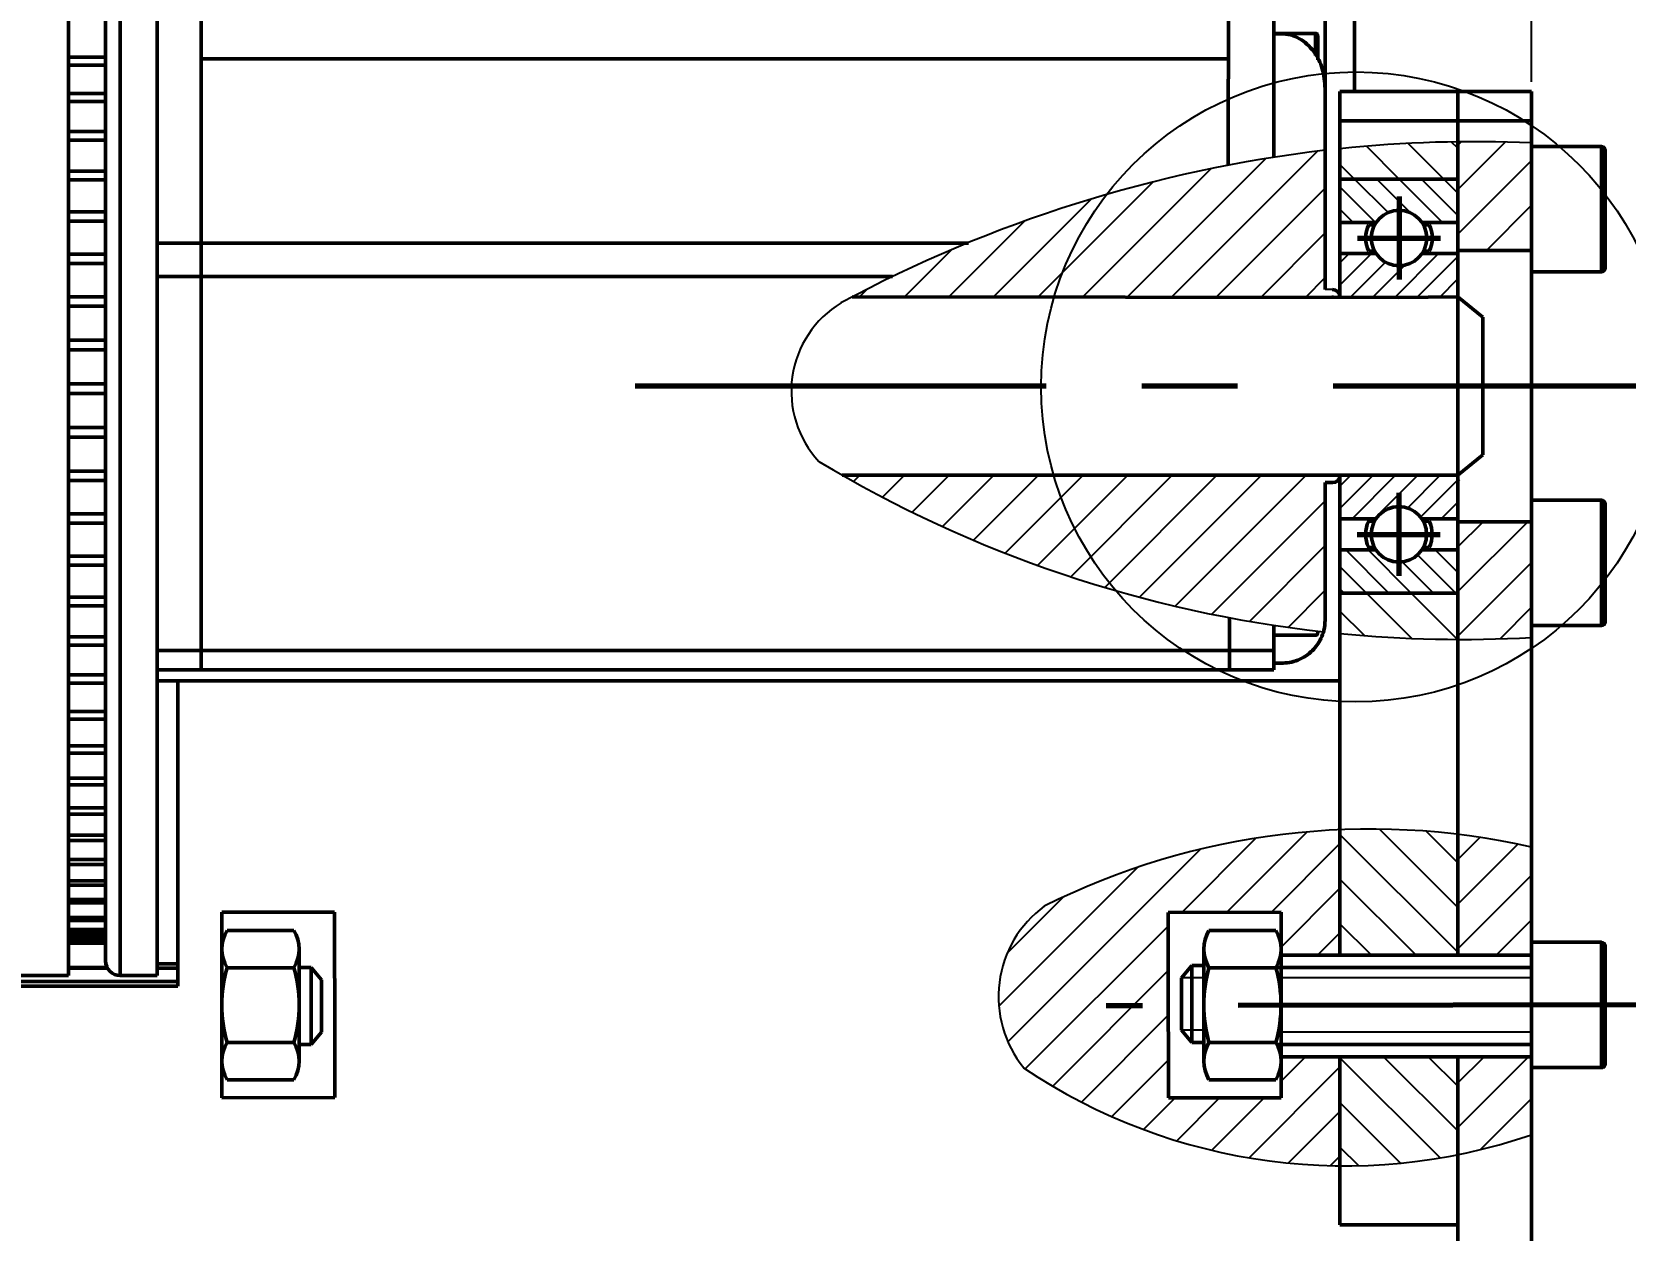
# Model space of a CAD drawing. Header units: millimetres. Extents: x -253 to 12701, y 1223 to 2077.
# Drawn here: x 342.3 to 448.1, y 1845.5 to 1925 of the extents above; entities that cross this region are included whole.
import ezdxf

# ---------------------------------------------------------------- set-up
doc = ezdxf.new("R2010")
doc.units = ezdxf.units.MM
for name, pattern in [('ACAD_ISO02W100', [15, 12, -3]), ('CENTER', [50.8, 31.75, -6.35, 6.35, -6.35]), ('NETDUTCOCHAMOGIUA', [18.652614, 12, -2.530296, 2, -2.122318])]:
    doc.linetypes.add(name, pattern=pattern)
for name, color, linetype, lineweight in [('0.3mm', 240, 'Continuous', 30), ('NET DAM', 7, 'Continuous', 50), ('Net Duc', 7, 'ACAD_ISO02W100', 70), ('NET MANH', 10, 'Continuous', 25)]:
    doc.layers.add(name, color=color, linetype=linetype, lineweight=lineweight)
doc.styles.get("Standard").update_dxf_attribs({"font": 'arial.ttf'})
doc.dimstyles.new('ISO-25', dxfattribs={"dimtxt": 2.5, "dimasz": 5, "dimexe": 1.25, "dimexo": 0.625, "dimtad": 2, "dimdec": 0, "dimtxsty": 'Standard', "dimcen": 2.5, "dimadec": 0, "dimazin": 0, "dimtfac": 1, "dimtdec": 0, "dimtmove": 0, "dimatfit": 3, "dimfxl": 1, "dimarcsym": 0})
doc.dimstyles.new('SLDDIMSTYLE0', dxfattribs={"dimtxt": 0.18, "dimasz": 3.302, "dimexe": 0, "dimexo": 0.0625, "dimgap": 0, "dimtad": 0, "dimtih": 1, "dimtoh": 1, "dimdec": 0, "dimrnd": 1e-09, "dimzin": 0, "dimdsep": 46, "dimtxsty": 'Standard', "dimsah": 1, "dimcen": 0.09, "dimadec": 0, "dimazin": 0, "dimtfac": 3.302, "dimtdec": 0, "dimtofl": 0, "dimtmove": 0, "dimatfit": 3, "dimfxl": 1, "dimfrac": 2, "dimtolj": 1, "dimtzin": 0, "dimarcsym": 0})
pattern_1 = [(45, (-4147.632, -672.724), (-1.4817423, 1.4817423), [])]
pattern_2 = [(135, (-4147.632, -672.724), (-1.4817423, -1.4817423), [])]

# ---------------------------------------------------------------- blocks, each defined once
blk = doc.blocks.new('Hex Nut ½ in. -side')
for p, q in [((0, -0.3248), (0, 0.3247)), ((0.448, 0.3247), (0.448, -0.3248)), ((0.03, 0.2165), (0.418, 0.2165)), ((0.03, -0.2165), (0.418, -0.2165))]:
    blk.add_line(p, q)
for points in [[(0.03, 0.433), (0.418, 0.433)], [(0.418, -0.433), (0.03, -0.433)]]:
    blk.add_lwpolyline(points)
for centre, radius, start, end in [((0.2103, 0.3247), 0.2103, 149.0201, 210.9799), ((0.2377, 0.3247), 0.2103, 329.0201, 30.97992), ((0.7962, 0), 0.7962, 164.2217, 195.7782), ((-0.3482, 0), 0.7962, 344.2218, 15.77825), ((0.2103, -0.3248), 0.2103, 149.0201, 210.9799), ((0.2377, -0.3248), 0.2103, 329.0201, 30.97991)]:
    blk.add_arc(centre, radius, start, end)
blk = doc.blocks.new('*D141')
at = {"layer": '0.3mm', "color": 0, "lineweight": -2, "transparency": 16777216}
for p, q in [((319.85, 1921.66), (319.85, 2015.56)), ((441.88, 1921.66), (441.88, 2015.56)), ((324.85, 2014.31), (436.88, 2014.31))]:
    blk.add_line(p, q, dxfattribs=at)
at = {"layer": '0.3mm', "color": 0, "transparency": 16777216}
for points in [[(324.85, 2015.14), (324.85, 2013.47), (319.85, 2014.31)], [(436.88, 2015.14), (436.88, 2013.47), (441.88, 2014.31)]]:
    blk.add_solid(points, dxfattribs=at)
at = {"layer": 'Defpoints', "color": 0, "transparency": 16777216}
for p in [(441.88, 2014.31), (319.85, 1921.03), (441.88, 1921.03)]:
    blk.add_point(p, dxfattribs=at)
at = {"layer": '0.3mm', "color": 0, "transparency": 16777216, "insert": (380.86, 2017.49), "char_height": 2.5, "attachment_point": 5}
blk.add_mtext('{\\H2x;120}', dxfattribs=at)

msp = doc.modelspace()

# ---------------------------------------------------------------- hatches: boundary and pattern name
at = {"layer": 'NET MANH', "transparency": 33554687}
h = msp.add_hatch(dxfattribs=at)
h.set_pattern_fill('ANSI31', color=256, scale=0.66, angle=90)
h.set_pattern_definition(pattern_2)
h.paths.add_polyline_path([(429.17, 1917.23), (429.17, 1915.21), (436.99, 1915.21), (436.99, 1917.69, 0.022444)])
h.paths.add_polyline_path([(429.17, 1887.74), (429.17, 1885.06, 0.023655), (436.99, 1884.67), (436.99, 1887.74)])
h = msp.add_hatch(dxfattribs=at)
h.set_pattern_fill('ANSI31', color=256, scale=0.66)
h.set_pattern_definition(pattern_1)
h.paths.add_polyline_path([(436.99, 1910.48), (441.88, 1910.48), (441.88, 1917.62, 0.014001), (436.99, 1917.69)])
h.paths.add_polyline_path([(436.99, 1884.67, 0.014766), (441.88, 1884.81), (441.88, 1892.48), (436.99, 1892.48)])
h = msp.add_hatch(dxfattribs=at)
h.set_pattern_fill('ANSI31', color=256, scale=0.66)
h.set_pattern_definition(pattern_1)
h.paths.add_polyline_path([(428.19, 1912.04), (428.19, 1917.12, 0.091755), (396.79, 1907.39), (429.17, 1907.36, 0.431732), (428.68, 1907.88), (428.19, 1907.88), (428.19, 1909.07)])
edge = h.paths.add_edge_path()
edge.add_line((428.19, 1895.07), (428.68, 1895.07))
edge.add_arc((428.68, 1895.56), 0.489, 270, 360)
edge.add_line((429.17, 1895.56), (396.15, 1895.56))
edge.add_arc((437.2, 1967.49), 82.82, 240.2888, 263.6801)
edge.add_spline(control_points=[(428.08, 1885.18), (428.09, 1885.21), (428.15, 1885.46), (428.17, 1885.72), (428.19, 1885.94)], knot_values=[0, 0, 0, 0, 0.023301, 0.176232, 0.176232, 0.176232, 0.176232], degree=3, periodic=0)
edge.add_line((428.19, 1885.94), (428.19, 1890.73))
edge.add_line((428.19, 1890.73), (428.19, 1895.07))
h = msp.add_hatch(dxfattribs=at)
h.set_pattern_fill('ANSI31', color=256, scale=0.33, angle=90)
h.set_pattern_definition([(135, (-4147.632, -672.724), (-0.74087113, -0.74087113), [])])
h.paths.add_polyline_path([(436.99, 1887.74), (436.99, 1890.61), (434.6, 1890.61, -0.529579), (431.56, 1890.61), (429.17, 1890.61), (429.17, 1887.74)])
h.paths.add_polyline_path([(429.17, 1915.21), (429.17, 1912.34), (431.57, 1912.34, -0.529579), (434.61, 1912.34), (436.99, 1912.34), (436.99, 1915.21)])
h = msp.add_hatch(dxfattribs=at)
h.set_pattern_fill('ANSI31', color=256, scale=0.33)
h.set_pattern_definition([(45, (-4147.632, -672.724), (-0.74087113, 0.74087113), [])])
h.paths.add_polyline_path([(436.99, 1910.27), (434.61, 1910.27, -0.529579), (431.57, 1910.27), (429.17, 1910.27), (429.17, 1907.36), (433.06, 1907.36), (436.99, 1907.39)])
h.paths.add_polyline_path([(436.99, 1895.56), (429.17, 1895.56), (429.17, 1892.67), (431.56, 1892.67, -0.529579), (434.6, 1892.67), (436.99, 1892.67)])
at = {"layer": 'NET MANH'}
h = msp.add_hatch(dxfattribs=at)
h.set_pattern_fill('ANSI31', color=256, scale=0.66)
h.set_pattern_definition(pattern_1)
h.paths.add_polyline_path([(409.54, 1866.97, 0.429377), (408.17, 1856.24, 0.146881), (429.17, 1849.75), (429.17, 1856.98), (425.26, 1856.98), (425.26, 1854.25), (417.78, 1854.25), (417.77, 1863.03), (417.76, 1866.55), (425.26, 1866.56), (425.26, 1863.84), (425.26, 1863.71), (429.17, 1863.71), (429.17, 1872.03, 0.105592)])
at = {"layer": 'NET MANH', "transparency": 33554687}
h = msp.add_hatch(dxfattribs=at)
h.set_pattern_fill('ANSI31', color=256, scale=0.66, angle=90)
h.set_pattern_definition(pattern_2)
h.paths.add_polyline_path([(436.99, 1871.73, 0.040392), (429.17, 1872.03), (429.17, 1863.71), (436.99, 1863.71)])
h.paths.add_polyline_path([(436.99, 1850.49), (436.99, 1856.98), (429.17, 1856.98), (429.17, 1849.75, 0.051536)])
h = msp.add_hatch(dxfattribs=at)
h.set_pattern_fill('ANSI31', color=256, scale=0.66)
h.set_pattern_definition(pattern_1)
h.paths.add_polyline_path([(441.88, 1870.89, 0.025572), (436.99, 1871.73), (436.99, 1863.71), (439.24, 1863.71), (441.88, 1863.71)])
h.paths.add_polyline_path([(441.88, 1856.98), (436.99, 1856.98), (436.99, 1850.49, 0.033163), (441.88, 1851.81)])

# ---------------------------------------------------------------- linework, layer by layer
at = {"layer": 'NET DAM', "color": 7}
for p, q in [((353.58, 1957.99), (353.58, 1910.96)), ((421.75, 1916.13), (421.83, 1957.99)), ((424.77, 1916.64), (424.77, 1957.99)), ((344.78, 1862.37), (344.78, 1940.59)), ((347.23, 1939.61), (347.23, 1863.34)), ((350.65, 1862.37), (350.65, 1940.59)), ((430.14, 1921.03), (430.14, 1936.36)), ((428.19, 1921.24), (428.19, 1933.12)), ((427.55, 1924.87), (424.77, 1924.87)), ((424.77, 1924.85), (425.26, 1924.85)), ((424.77, 1924.85), (424.77, 1916.64)), ((427.7, 1924.73), (427.7, 1923.13)), ((347.23, 1923.3), (344.78, 1923.3)), ((347.23, 1922.78), (344.78, 1922.78)), ((421.83, 1923.18), (353.58, 1923.18)), ((353.58, 1923.18), (353.58, 1910.96)), ((347.23, 1920.89), (344.78, 1920.89)), ((428.19, 1912.04), (428.19, 1921.24)), ((436.99, 1921.03), (429.17, 1921.03)), ((429.17, 1919.08), (429.17, 1921.03)), ((441.88, 1921.03), (436.99, 1921.03)), ((436.99, 1921.03), (436.99, 1919.08)), ((441.88, 1919.08), (441.88, 1921.03)), ((347.23, 1920.35), (344.78, 1920.35)), ((429.17, 1919.08), (429.17, 1907.39)), ((436.99, 1919.08), (429.17, 1919.08)), ((436.99, 1919.08), (436.99, 1863.71)), ((436.99, 1919.08), (441.88, 1919.08)), ((436.99, 1863.71), (436.99, 1919.08)), ((441.88, 1919.08), (441.88, 1833.03)), ((347.23, 1918.37), (344.78, 1918.37)), ((347.23, 1917.8), (344.78, 1917.8)), ((446.52, 1917.37), (441.88, 1917.37)), ((446.77, 1917.12), (446.77, 1916.76)), ((446.77, 1916.76), (446.77, 1909.3)), ((347.23, 1915.74), (344.78, 1915.74)), ((347.23, 1915.16), (344.78, 1915.16)), ((347.23, 1913.03), (344.78, 1913.03)), ((347.23, 1912.42), (344.78, 1912.42)), ((428.19, 1912.04), (428.19, 1909.07)), ((347.23, 1910.24), (344.78, 1910.24)), ((353.58, 1910.96), (350.65, 1910.96)), ((366.3, 1910.96), (353.58, 1910.96)), ((353.58, 1910.96), (353.58, 1908.74)), ((404.51, 1910.96), (366.3, 1910.96)), ((347.23, 1909.62), (344.78, 1909.62)), ((428.19, 1909.07), (428.19, 1907.88)), ((441.88, 1909.06), (446.52, 1909.06)), ((350.65, 1908.74), (353.58, 1908.74)), ((366.3, 1908.74), (353.58, 1908.74)), ((353.58, 1908.74), (353.58, 1883.93)), ((399.47, 1908.74), (366.3, 1908.74)), ((347.23, 1907.4), (344.78, 1907.4)), ((429.08, 1907.67), (429.17, 1907.74)), ((347.23, 1906.77), (344.78, 1906.77)), ((347.23, 1904.52), (344.78, 1904.52)), ((347.23, 1903.89), (344.78, 1903.89)), ((347.23, 1901.62), (344.78, 1901.62)), ((347.23, 1900.99), (344.78, 1900.99)), ((347.23, 1898.72), (344.78, 1898.72)), ((347.23, 1898.09), (344.78, 1898.09)), ((347.23, 1895.84), (344.78, 1895.84)), ((347.23, 1895.22), (344.78, 1895.22)), ((437.07, 1895.29), (436.99, 1895.22)), ((428.19, 1895.07), (428.68, 1895.07)), ((428.19, 1890.73), (428.19, 1895.07)), ((446.52, 1893.9), (441.88, 1893.9)), ((446.77, 1893.66), (446.77, 1893.29)), ((446.77, 1893.29), (446.77, 1885.83)), ((347.23, 1893), (344.78, 1893)), ((347.23, 1892.38), (344.78, 1892.38)), ((347.23, 1890.2), (344.78, 1890.2)), ((428.19, 1890.73), (428.19, 1885.94)), ((347.23, 1889.6), (344.78, 1889.6)), ((347.23, 1887.48), (344.78, 1887.48)), ((347.23, 1886.9), (344.78, 1886.9)), ((429.17, 1887.74), (429.17, 1863.71)), ((421.83, 1883.93), (421.83, 1886.11)), ((347.23, 1884.84), (344.78, 1884.84)), ((424.77, 1885.61), (424.77, 1883.93)), ((424.77, 1884.95), (427.55, 1884.95)), ((427.7, 1885.22), (427.7, 1885.09)), ((441.88, 1885.59), (446.52, 1885.59)), ((347.23, 1884.28), (344.78, 1884.28)), ((353.58, 1883.93), (350.65, 1883.93)), ((366.3, 1883.93), (353.58, 1883.93)), ((353.58, 1883.93), (353.58, 1882.66)), ((412.06, 1883.93), (366.3, 1883.93)), ((421.83, 1883.93), (412.06, 1883.93)), ((421.83, 1882.66), (421.83, 1883.93)), ((424.77, 1883.93), (421.83, 1883.93)), ((424.77, 1882.66), (424.77, 1883.93)), ((350.65, 1882.66), (353.58, 1882.66)), ((353.58, 1882.66), (412.06, 1882.66)), ((412.06, 1882.66), (421.83, 1882.66)), ((421.83, 1882.66), (424.77, 1882.66)), ((425.26, 1883.09), (424.77, 1883.09)), ((347.23, 1882.31), (344.78, 1882.31)), ((347.23, 1881.77), (344.78, 1881.77)), ((350.65, 1881.92), (352.02, 1881.92)), ((352.02, 1861.66), (352.02, 1881.92)), ((352.02, 1881.92), (429.17, 1881.92)), ((347.23, 1879.89), (344.78, 1879.89)), ((347.23, 1879.38), (344.78, 1879.38)), ((347.23, 1877.61), (344.78, 1877.61)), ((347.23, 1877.13), (344.78, 1877.13)), ((347.23, 1875.47), (344.78, 1875.47)), ((347.23, 1875.02), (344.78, 1875.02)), ((347.23, 1873.49), (344.78, 1873.49)), ((347.23, 1873.08), (344.78, 1873.08)), ((347.23, 1871.69), (344.78, 1871.69)), ((347.23, 1871.32), (344.78, 1871.32)), ((347.23, 1870.07), (344.78, 1870.07)), ((347.23, 1869.74), (344.78, 1869.74)), ((347.23, 1868.64), (344.78, 1868.64)), ((347.23, 1868.36), (344.78, 1868.36)), ((347.23, 1867.42), (344.78, 1867.42)), ((347.23, 1867.18), (344.78, 1867.18)), ((347.23, 1866.21), (344.78, 1866.21)), ((347.23, 1866.2), (344.78, 1866.2)), ((347.23, 1866.02), (344.78, 1866.02)), ((347.23, 1865.43), (344.78, 1865.43)), ((347.23, 1865.24), (344.78, 1865.24)), ((347.23, 1865.03), (344.78, 1865.03)), ((347.23, 1864.93), (344.78, 1864.93)), ((347.23, 1864.7), (344.78, 1864.7)), ((347.23, 1864.63), (344.78, 1864.63)), ((347.23, 1864.57), (344.78, 1864.57)), ((344.78, 1864.55), (347.23, 1864.55)), ((347.23, 1864.55), (344.78, 1864.55)), ((347.23, 1864.52), (344.78, 1864.52)), ((425.26, 1856.26), (425.26, 1864.57)), ((446.52, 1864.57), (441.88, 1864.57)), ((446.77, 1864.32), (446.77, 1863.96)), ((446.77, 1863.96), (446.77, 1856.5)), ((344.78, 1862.91), (347.33, 1862.91)), ((347.36, 1862.86), (344.78, 1862.86)), ((350.65, 1863.15), (352.02, 1863.15)), ((352.02, 1862.86), (350.65, 1862.86)), ((352.02, 1861.96), (332.56, 1861.96)), ((332.56, 1861.66), (352.02, 1861.66)), ((335.98, 1862.37), (344.78, 1862.37)), ((348.21, 1862.37), (350.65, 1862.37)), ((429.17, 1856.98), (429.17, 1845.82)), ((436.99, 1856.98), (436.99, 1828.46)), ((436.99, 1845.82), (436.99, 1856.98)), ((441.88, 1856.26), (446.52, 1856.26)), ((436.99, 1845.82), (429.17, 1845.82))]:
    msp.add_line(p, q, dxfattribs=at)
at = {"layer": 'NET DAM', "color": 8}
for p, q in [((348.21, 1862.37), (348.21, 1940.59)), ((427.55, 1923.42), (427.55, 1924.87)), ((446.52, 1916.98), (446.52, 1917.37)), ((446.52, 1909.06), (446.52, 1916.98)), ((446.52, 1893.51), (446.52, 1893.9)), ((446.52, 1885.59), (446.52, 1893.51)), ((446.52, 1864.18), (446.52, 1864.57)), ((446.52, 1856.26), (446.52, 1864.18))]:
    msp.add_line(p, q, dxfattribs=at)
at = {"layer": 'NET DAM'}
for p, q in [((436.99, 1915.21), (429.17, 1915.21)), ((431.57, 1912.34), (429.17, 1912.34)), ((431.48, 1912.18), (431.08, 1912.18)), ((436.99, 1912.34), (434.61, 1912.34)), ((434.7, 1912.18), (435.1, 1912.18)), ((431.57, 1910.27), (429.17, 1910.27)), ((431.48, 1910.42), (431.08, 1910.42)), ((437, 1910.27), (434.61, 1910.27)), ((434.7, 1910.42), (435.1, 1910.42)), ((436.99, 1907.39), (436.99, 1910.48)), ((436.99, 1910.48), (441.88, 1910.48)), ((433.06, 1907.36), (396.79, 1907.39)), ((433.06, 1907.36), (436.99, 1907.39)), ((436.99, 1907.39), (438.66, 1906.05)), ((438.66, 1906.05), (438.66, 1896.91)), ((436.99, 1895.56), (438.66, 1896.91)), ((429.17, 1895.56), (396.12, 1895.56)), ((429.17, 1895.56), (436.99, 1895.56)), ((436.99, 1895.56), (436.99, 1892.48)), ((429.17, 1892.67), (431.56, 1892.67)), ((431.46, 1892.52), (431.07, 1892.52)), ((434.6, 1892.67), (436.99, 1892.67)), ((434.69, 1892.52), (435.08, 1892.52)), ((436.99, 1892.48), (441.88, 1892.48)), ((429.17, 1891.04), (429.17, 1887.74)), ((429.17, 1890.61), (431.56, 1890.61)), ((431.46, 1890.76), (431.07, 1890.76)), ((434.6, 1890.61), (436.99, 1890.61)), ((434.69, 1890.76), (435.08, 1890.76)), ((429.17, 1887.74), (436.99, 1887.74)), ((354.95, 1866.57), (362.43, 1866.57)), ((354.95, 1863.71), (354.95, 1866.57)), ((362.43, 1866.57), (362.44, 1857.79)), ((425.26, 1866.56), (417.76, 1866.55)), ((417.76, 1866.55), (417.77, 1863.03)), ((425.26, 1863.84), (425.26, 1866.56)), ((441.88, 1864.57), (441.88, 1856.26)), ((441.88, 1864.57), (441.88, 1856.26)), ((425.26, 1863.84), (425.26, 1863.03)), ((439.24, 1863.71), (425.26, 1863.71)), ((439.24, 1863.71), (441.88, 1863.71)), ((360.87, 1862.9), (360.08, 1862.9)), ((360.08, 1862.08), (360.08, 1862.9)), ((360.87, 1857.79), (360.87, 1862.9)), ((361.56, 1862.08), (360.87, 1862.9)), ((417.78, 1854.25), (417.77, 1863.03)), ((419.34, 1863.03), (418.64, 1862.21)), ((419.34, 1863.03), (420.13, 1863.03)), ((419.34, 1863.03), (419.34, 1857.92)), ((441.88, 1862.9), (424.91, 1862.89)), ((361.56, 1858.61), (361.56, 1862.08)), ((418.64, 1862.21), (418.64, 1858.74)), ((425.26, 1862.37), (425.26, 1860.41)), ((360.08, 1857.79), (360.08, 1858.61)), ((360.87, 1857.79), (360.87, 1858.61)), ((360.87, 1857.79), (361.56, 1858.61)), ((418.64, 1858.74), (419.34, 1857.92)), ((420.13, 1858.74), (420.13, 1857.92)), ((354.95, 1856.98), (354.95, 1857.79)), ((360.87, 1857.79), (360.08, 1857.79)), ((362.44, 1854.27), (362.44, 1857.79)), ((419.34, 1857.92), (420.13, 1857.92)), ((424.99, 1857.79), (441.88, 1857.79)), ((354.95, 1856.98), (354.95, 1854.26)), ((425.26, 1857.11), (425.26, 1854.25)), ((425.26, 1856.98), (441.88, 1856.98)), ((354.95, 1854.26), (362.44, 1854.27)), ((425.26, 1854.25), (417.78, 1854.25))]:
    msp.add_line(p, q, dxfattribs=at)
for points in [[(436.99, 1907.39), (436.99, 1915.21), (429.17, 1915.21), (429.17, 1907.39)], [(436.99, 1895.56), (429.17, 1895.56), (429.17, 1887.74), (436.99, 1887.74), (436.99, 1895.56)]]:
    msp.add_lwpolyline(points, dxfattribs=at)
for centre in [(433.09, 1911.3), (433.08, 1891.64)]:
    msp.add_circle(centre, 1.84, dxfattribs=at)
at = {"layer": 'NET DAM', "color": 7}
for centre, radius, start, end in [((427.55, 1924.73), 0.147, 0, 90), ((446.52, 1917.12), 0.244, 360, 90), ((446.52, 1909.3), 0.244, 270, 0), ((428.68, 1907.39), 0.489, 0, 90), ((428.68, 1895.56), 0.489, 270, 0), ((446.52, 1893.66), 0.244, 360, 90), ((446.52, 1885.83), 0.244, 270, 0), ((427.55, 1885.09), 0.147, 270, 0), ((446.52, 1864.32), 0.244, 360, 90), ((348.21, 1863.34), 0.978, 180, 270), ((446.52, 1856.5), 0.244, 270, 0)]:
    msp.add_arc(centre, radius, start, end, dxfattribs=at)
at = {"layer": 'NET DAM'}
for centre, start, end in [((432.87, 1911.3), 153.7831, 206.2169), ((433.31, 1911.3), 333.7831, 26.2169), ((432.86, 1891.64), 153.7831, 206.2169), ((433.3, 1891.64), 333.7831, 26.2169)]:
    msp.add_arc(centre, 1.99, start, end, dxfattribs=at)
at = {"layer": 'NET DAM', "color": 7}
for points, knots in [([(428.19, 1921.24), (428.15, 1921.68), (428.08, 1922.54), (427.58, 1923.53), (427.01, 1924.17), (426.48, 1924.55), (425.89, 1924.81), (425.46, 1924.84), (425.26, 1924.85)], [0, 0, 0, 0, 0.251288, 0.501699, 0.632168, 0.751667, 0.878113, 1, 1, 1, 1]), ([(428.19, 1885.94), (428.17, 1885.72), (428.14, 1885.3), (427.88, 1884.6), (427.46, 1884.01), (426.9, 1883.55), (426.38, 1883.28), (425.82, 1883.12), (425.44, 1883.1), (425.26, 1883.09)], [0, 0, 0, 0, 0.152932, 0.287413, 0.500322, 0.630885, 0.757477, 0.880403, 1, 1, 1, 1])]:
    msp.add_open_spline(points, degree=3, knots=knots, dxfattribs=at)
at = {"layer": 'Net Duc', "linetype": 'NETDUTCOCHAMOGIUA'}
for p, q in [((433.09, 1914.06), (433.09, 1908.55)), ((430.33, 1911.3), (435.85, 1911.3)), ((433.08, 1894.4), (433.08, 1888.88)), ((430.32, 1891.64), (435.83, 1891.64))]:
    msp.add_line(p, q, dxfattribs=at)
at = {"layer": 'Net Duc', "linetype": 'CENTER'}
for p, q in [((460.47, 1901.48), (382.38, 1901.48)), ((454.17, 1860.42), (413.64, 1860.36))]:
    msp.add_line(p, q, dxfattribs=at)
at = {"layer": 'NET MANH', "color": 7}
msp.add_line((428.68, 1907.88), (428.19, 1907.88), dxfattribs=at)
at = {"layer": 'NET MANH', "color": 8}
msp.add_line((428.68, 1907.48), (428.68, 1907.39), dxfattribs=at)
at = {"layer": 'NET MANH'}
for p, q in [((420.13, 1862.21), (418.64, 1862.21)), ((441.88, 1862.21), (425.26, 1862.21)), ((420.13, 1858.74), (418.64, 1858.74)), ((441.88, 1858.61), (425.26, 1858.61))]:
    msp.add_line(p, q, dxfattribs=at)
msp.add_circle((430.23, 1901.42), 20.9, dxfattribs=at)
for centre, radius, start, end in [((438.16, 1830.37), 87.32, 87.5577, 95.909), ((438.79, 1827.42), 90.33, 96.7402, 118.2408), ((399.6, 1901.14), 6.85, 121.2043, 222.823), ((437.2, 1967.49), 82.82, 239.0251, 263.6801), ((437.2, 1967.49), 82.82, 264.4341, 273.2383), ((431.22, 1823.55), 48.53, 77.3086, 116.5305), ((413.95, 1860.96), 7.45, 126.2507, 219.2009), ((429.49, 1887.96), 38.22, 236.0892, 288.9113)]:
    msp.add_arc(centre, radius, start, end, dxfattribs=at)

# ---------------------------------------------------------------- block references
at = {"layer": 'NET DAM', "xscale": 11.44354684761255, "yscale": 11.44354684761255, "zscale": 11.44354684761255, "rotation": 180}
msp.add_blockref('Hex Nut ½ in. -side', (360.08, 1860.41), dxfattribs=at)
at = {"layer": 'NET DAM', "xscale": 11.44354684761255, "yscale": 11.44354684761255, "zscale": 11.44354684761255}
msp.add_blockref('Hex Nut ½ in. -side', (420.13, 1860.41), dxfattribs=at)

# ---------------------------------------------------------------- dimensions: what is measured, and where the dimension line sits
at = {"layer": '0.3mm'}
dim = msp.add_linear_dim(base=(441.88, 2014.31), p1=(319.85, 1921.03), p2=(441.88, 1921.03), text='{\\H2x;120}', dimstyle='ISO-25', dxfattribs=at)
dim.commit()
dim.dimension.update_dxf_attribs({"geometry": '*D141', "text_midpoint": (380.86, 2017.49)})

# ---------------------------------------------------------------- leaders
at = {"layer": 'NET MANH'}
msp.add_leader([(357.61, 1831.14), (293.85, 1851.51)], dimstyle='SLDDIMSTYLE0', dxfattribs=at)

doc.saveas('drawing.dxf')
